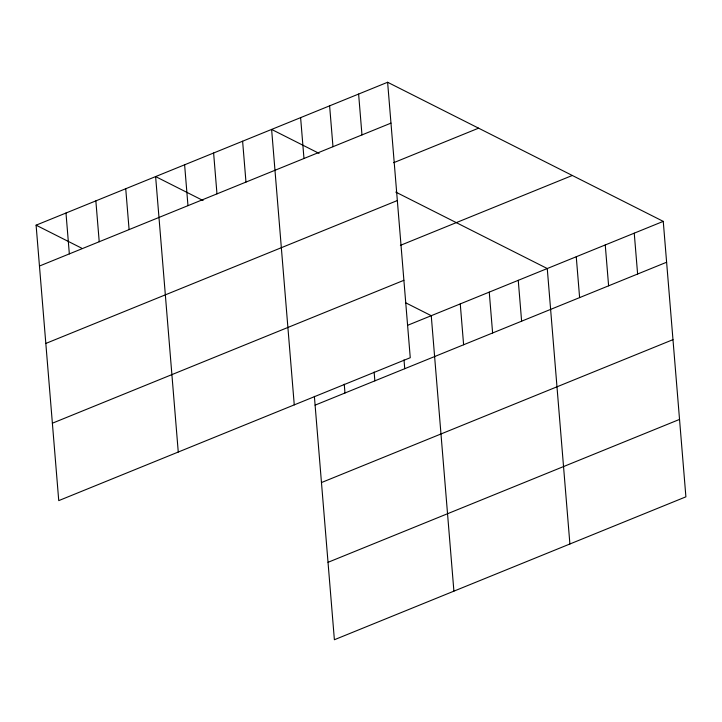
<?xml version="1.0" encoding="UTF-8"?>
<svg xmlns="http://www.w3.org/2000/svg" width="722" height="722" viewBox="0 0 722 722"><rect width="100%" height="100%" fill="white"/><g stroke="black" fill="none" stroke-linecap="round" stroke-linejoin="round"><path stroke-width="1.08" d="M387.615 82.263L410.258 357.715L58.744 500.626L36.1 225.174L387.615 82.263L663.256 221.374L685.9 496.826L334.385 639.737L314.377 396.315M39.457 266.039L390.972 123.128M393.643 162.703L478.578 128.173M45.82 343.446L397.335 200.545M400.367 245.372L572.293 175.473M52.381 423.209L403.896 280.298M407.56 325.333L663.256 221.374M315.099 405.15L666.614 262.239M321.461 482.558L672.976 339.656M328.023 562.321L679.537 419.41M319.07 153.38L271.616 129.428L294.26 404.871M395.764 192.079L547.258 268.539L569.902 543.991M203.072 200.535L155.618 176.583L178.262 452.035M405.547 302.726L431.251 315.695L453.903 591.147M36.1 225.174L81.577 248.124M634.25 233.17L637.616 274.035M605.253 244.957L608.61 285.822M576.255 256.743L579.613 297.608M518.252 280.326L521.618 321.191M489.254 292.121L492.612 332.977M460.257 303.908L463.614 344.773M404.013 359.872L404.735 368.707M358.617 94.059L361.975 134.915M374.131 372.02L374.853 380.855M329.611 105.845L332.977 146.71M344.25 384.167L344.981 393.003M300.614 117.632L303.971 158.497M242.61 141.214L245.976 182.079M213.613 153.001L216.97 193.866M184.615 164.796L187.973 205.662M125.736 188.731L129.094 229.596M95.855 200.878L99.221 241.744M65.982 213.026L69.339 253.891"/></g></svg>
